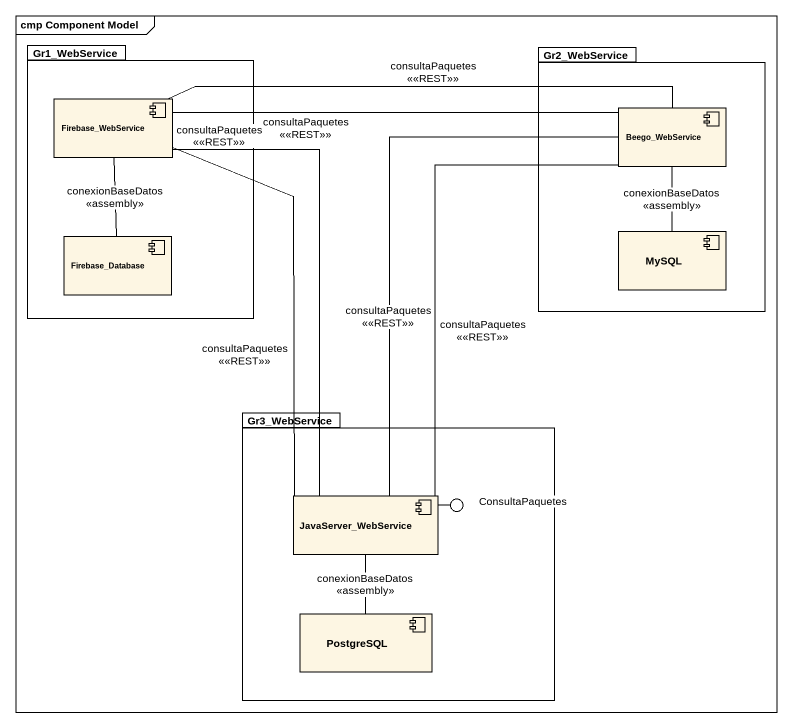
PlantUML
@startuml
mainframe cmp Component Model
package Gr1_WebService {
  component Firebase_WebService
  component Firebase_Database
}
package Gr2_WebService {
  component Beego_WebService
  component MySQL
}
package Gr3_WebService {
  component JavaServer_WebService
  component PostgreSQL
}
() ConsultaPaquetes
JavaServer_WebService -right- ConsultaPaquetes
Firebase_WebService -right- Beego_WebService : consultaPaquetes\n<<<<REST>>>>
Firebase_WebService -- JavaServer_WebService : consultaPaquetes\n<<<<REST>>>>
Beego_WebService -left- Firebase_WebService : consultaPaquetes\n<<<<REST>>>>
Beego_WebService -- JavaServer_WebService : consultaPaquetes\n<<<<REST>>>>
Firebase_Database -up- Firebase_WebService : conexionBaseDatos\n<<assembly>>
MySQL -up- Beego_WebService : conexionBaseDatos\n<<assembly>>
JavaServer_WebService -up- Firebase_WebService : consultaPaquetes\n<<<<REST>>>>
JavaServer_WebService -up- Beego_WebService : consultaPaquetes\n<<<<REST>>>>
PostgreSQL -up- JavaServer_WebService : conexionBaseDatos\n<<assembly>>
@enduml
